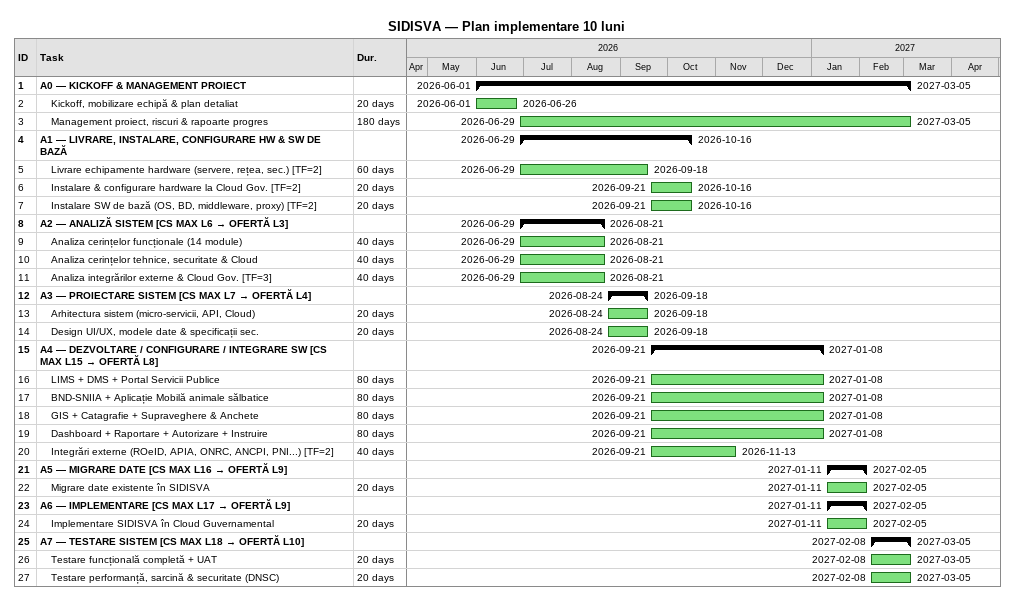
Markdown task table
SIDISVA — Plan implementare 10 luni

| ID | Level | Task | Duration | Start | Finish |
|---|---|---|---|---|---|
| 1 | 1 | **A0 — KICKOFF & MANAGEMENT PROIECT** |  | 2026-06-01 | 2027-03-05 |
| 2 | 2 | Kickoff, mobilizare echipă & plan detaliat | 20d | 2026-06-01 | 2026-06-26 |
| 3 | 2 | Management proiect, riscuri & rapoarte progres | 180d | 2026-06-29 | 2027-03-05 |
| 4 | 1 | **A1 — LIVRARE, INSTALARE, CONFIGURARE HW & SW DE BAZĂ** |  | 2026-06-29 | 2026-10-16 |
| 5 | 2 | Livrare echipamente hardware (servere, rețea, sec.) [TF=2] | 60d | 2026-06-29 | 2026-09-18 |
| 6 | 2 | Instalare & configurare hardware la Cloud Gov. [TF=2] | 20d | 2026-09-21 | 2026-10-16 |
| 7 | 2 | Instalare SW de bază (OS, BD, middleware, proxy) [TF=2] | 20d | 2026-09-21 | 2026-10-16 |
| 8 | 1 | **A2 — ANALIZĂ SISTEM [CS MAX L6 → OFERTĂ L3]** |  | 2026-06-29 | 2026-08-21 |
| 9 | 2 | Analiza cerințelor funcționale (14 module) | 40d | 2026-06-29 | 2026-08-21 |
| 10 | 2 | Analiza cerințelor tehnice, securitate & Cloud | 40d | 2026-06-29 | 2026-08-21 |
| 11 | 2 | Analiza integrărilor externe & Cloud Gov. [TF=3] | 40d | 2026-06-29 | 2026-08-21 |
| 12 | 1 | **A3 — PROIECTARE SISTEM [CS MAX L7 → OFERTĂ L4]** |  | 2026-08-24 | 2026-09-18 |
| 13 | 2 | Arhitectura sistem (micro-servicii, API, Cloud) | 20d | 2026-08-24 | 2026-09-18 |
| 14 | 2 | Design UI/UX, modele date & specificații sec. | 20d | 2026-08-24 | 2026-09-18 |
| 15 | 1 | **A4 — DEZVOLTARE / CONFIGURARE / INTEGRARE SW [CS MAX L15 → OFERTĂ L8]** |  | 2026-09-21 | 2027-01-08 |
| 16 | 2 | LIMS + DMS + Portal Servicii Publice | 80d | 2026-09-21 | 2027-01-08 |
| 17 | 2 | BND-SNIIA + Aplicație Mobilă animale sălbatice | 80d | 2026-09-21 | 2027-01-08 |
| 18 | 2 | GIS + Catagrafie + Supraveghere & Anchete | 80d | 2026-09-21 | 2027-01-08 |
| 19 | 2 | Dashboard + Raportare + Autorizare + Instruire | 80d | 2026-09-21 | 2027-01-08 |
| 20 | 2 | Integrări externe (ROeID, APIA, ONRC, ANCPI, PNI...) [TF=2] | 40d | 2026-09-21 | 2026-11-13 |
| 21 | 1 | **A5 — MIGRARE DATE [CS MAX L16 → OFERTĂ L9]** |  | 2027-01-11 | 2027-02-05 |
| 22 | 2 | Migrare date existente în SIDISVA | 20d | 2027-01-11 | 2027-02-05 |
| 23 | 1 | **A6 — IMPLEMENTARE [CS MAX L17 → OFERTĂ L9]** |  | 2027-01-11 | 2027-02-05 |
| 24 | 2 | Implementare SIDISVA în Cloud Guvernamental | 20d | 2027-01-11 | 2027-02-05 |
| 25 | 1 | **A7 — TESTARE SISTEM [CS MAX L18 → OFERTĂ L10]** |  | 2027-02-08 | 2027-03-05 |
| 26 | 2 | Testare funcțională completă + UAT | 20d | 2027-02-08 | 2027-03-05 |
| 27 | 2 | Testare performanță, sarcină & securitate (DNSC) | 20d | 2027-02-08 | 2027-03-05 |
